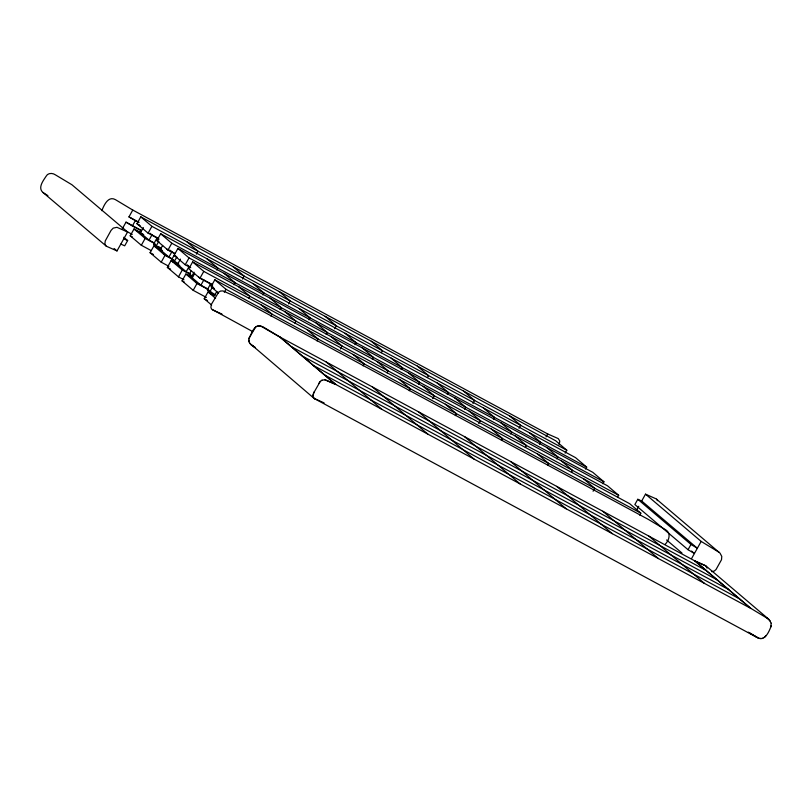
<?xml version="1.0" encoding="UTF-8"?>
<svg xmlns="http://www.w3.org/2000/svg" width="812" height="812" viewBox="0 0 812 812"><rect width="100%" height="100%" fill="white"/><g stroke="black" fill="none" stroke-linecap="round" stroke-linejoin="round"><path stroke-width="1.22" d="M771.238 625.839C769.238 631.198 765.066 641.774 757.434 637.674L314.548 398.682L313.168 396.885L313.178 394.124M312.985 395.566L314.102 391.963M248.878 338.624C251.73 334.27 253.161 325.267 259.982 325.845M313.422 393.373L320.192 381.579M559.103 444.661L559.783 441.078L558.28 438.622L547.664 433.933L132.772 210.054L115.395 199.63C108.128 195.55 103.824 205.517 101.855 210.694M770.618 627.26L771.268 623.251M122.196 228.984L126.012 222.153L141.633 230.578M138.659 222.508L128.956 216.895L132.772 210.054M120.826 244.097L127.585 231.999L71.923 184.75L55.389 174.834C52.597 172.783 47.735 172.804 46.091 176.275C43.28 180.609 37.352 188.019 43.178 192.647L106.392 246.239L116.999 250.928L120.826 244.097L124.703 245.813L127.646 240.555L123.779 237.266M141.288 230.781L132.376 225.969L135.31 220.702M151.205 250.593L141.329 245.265L130.204 235.795L134.031 228.964L140.608 232.516M159.071 239.093L148.088 233.166L136.964 223.706L140.791 216.865L555.672 440.754L566.796 450.213L565.162 453.147M143.328 227.522L140.385 232.78L149.043 240.139L154.574 243.123M141.329 245.265L145.155 238.423L134.031 228.964M148.088 233.166L151.915 226.335L140.791 216.865M149.043 240.139L151.976 234.881L150.058 233.247M161.679 249.162L153.641 244.047L156.574 238.789L158.228 240.19M168.896 266.316L161.212 262.174L150.088 252.705L153.904 245.874L161.588 250.015M174.56 253.628L167.972 250.076L156.848 240.616L160.664 233.775L575.556 457.653L586.68 467.123L585.584 469.072M156.107 246.148L158.462 241.946M169.931 250.147L171.86 251.791L168.916 257.049L160.258 249.69L162.613 245.478M161.212 262.174L165.029 255.333L153.904 245.874M167.972 250.076L171.789 243.235L160.664 233.775M183.959 279.805L178.467 276.851L167.343 267.381L171.159 260.55L177.747 264.103M178.711 263.991L171.789 259.485L177.919 248.452L592.811 472.34L603.935 481.8L602.839 483.749M174.255 261.586L176.61 257.384M180.457 259.109L177.523 264.367L186.171 271.726L190.607 274.111M178.467 276.851L182.284 270.01L171.159 260.55M190.718 267.716L185.227 264.753L189.044 257.911L177.919 248.452M186.171 271.726L189.115 266.468L187.186 264.824M196.372 254.136L198.006 251.202L186.882 241.743M206.37 297.436L193.195 290.331L182.071 280.871L185.887 274.03L192.474 277.582M617.577 497.238L618.663 495.279L607.538 485.82L192.647 261.931L188.831 268.772L199.955 278.232L212.033 284.748M194.068 272.223L191.713 276.435L189.237 274.334L191.003 271.178M194.596 273.634L192.251 277.846L200.899 285.205L203.842 279.947M193.195 290.331L197.011 283.489L185.887 274.03M199.955 278.232L203.771 271.401L192.647 261.931M216.794 270.071L217.89 268.112L206.766 258.652M215.383 294.837L207.334 289.722L210.278 284.464L212.511 285.672M211.648 305.068L204.228 298.755L208.055 291.924L214.632 295.477M639.734 515.123L640.82 513.174L629.696 503.714L214.815 279.825L210.988 286.666L218.519 293.071M209.811 291.823L212.754 286.565L210.278 284.464M216.763 291.528L214.409 295.741L209.283 292.97M224.295 292.218L225.939 289.285L214.815 279.825M234.059 284.748L235.145 282.789L224.021 273.329M242.473 279.013L244.107 276.08L232.983 266.62M248.787 298.227L249.873 296.268L238.748 286.809M262.895 294.939L263.991 292.99L252.857 283.53M270.944 316.122L272.03 314.163L260.906 304.703M280.15 309.616L281.246 307.667L270.122 298.207M288.575 303.891L290.209 300.958L279.084 291.498M294.878 323.105L295.974 321.146L284.85 311.686M308.996 319.816L310.082 317.868L298.958 308.398M317.045 340.999L318.131 339.04L307.007 329.581M326.251 334.493L327.348 332.544L316.213 323.085M334.666 328.769L336.31 325.835L325.186 316.375M340.431 348.957L342.075 346.024L330.951 336.564M355.098 344.694L356.184 342.745L345.059 333.275M363.137 365.867L364.233 363.918L353.108 354.458M372.353 359.371L373.439 357.422L362.314 347.952M381.315 352.662L382.401 350.713L371.277 341.243M387.08 372.85L388.166 370.901L377.042 361.441M401.189 369.572L402.285 367.613L391.161 358.153M409.238 390.745L410.334 388.796L399.21 379.326M418.454 384.249L419.54 382.3L408.416 372.83M427.416 377.539L428.503 375.591L417.378 366.121M432.634 398.702L434.268 395.779L423.143 386.319M447.29 394.449L448.386 392.49L437.252 383.031M455.339 415.622L456.425 413.673L445.301 404.203M464.545 409.126L465.641 407.167L454.517 397.707M472.97 403.391L474.604 400.458L463.479 390.998M478.735 423.58L480.369 420.657L469.245 411.187M493.391 419.327L494.478 417.368L483.353 407.908M501.44 440.5L502.526 438.541L491.402 429.081M510.646 434.004L511.743 432.045L500.608 422.585M519.061 428.269L520.705 425.336L509.571 415.876M525.374 447.483L526.47 445.524L515.336 436.064M539.483 444.194L540.579 442.246L529.454 432.786M546.029 436.866L547.664 433.933M547.532 465.377L548.628 463.419L537.503 453.959M556.748 458.871L557.834 456.923L546.709 447.463M571.475 472.361L572.562 470.402L561.437 460.942M593.085 491.23L594.729 488.296L583.595 478.836M637.806 499.289L690.992 544.446L697.346 548.262L641.693 501.004L637.806 499.289L634.862 504.546L688.048 549.704L694.412 553.52L691.53 551.074M636.567 510.169L638.75 506.262M641.693 501.004L645.51 494.163L656.126 498.852L720.031 553.145L721.777 556.413L721.513 559.712L716.032 569.527L714.195 571.09L711.657 571.678M665.18 544.314C668.976 540.569 671.362 533.24 665.87 529.911L648.483 519.487L233.602 295.609L222.985 290.919L220.519 291.051L218.631 292.188L211.272 304.541L210.907 307.393L211.567 309.098L252.562 331.519M688.048 549.704L690.992 544.446M691.682 558.402L701.172 541.421L645.51 494.163M318.811 383.548L319.664 382.188M765.919 635.674L764.386 637.511M320.202 381.559L321.369 380.574M255.81 326.81L249.193 337.762L248.878 341.152M321.379 380.554L322.009 380.199M322.019 380.178L325.125 379.752L335.742 384.441L750.633 608.32L695.001 561.011L280.11 337.122L262.733 326.698L259.008 325.886L256.47 326.475M762.011 638.496L762.864 638.303M761.118 638.577L759.261 638.354M324.546 379.651L335.732 384.462L280.11 337.122M260.865 326.099L280.069 337.213L335.732 384.462M768.01 618.744L750.664 608.269L695.001 561.011L706.075 566.025L768.822 619.302L771.238 623.301M695.001 561.011L705.618 565.69L707.12 568.146M127.585 231.999L116.969 227.319L113.223 228.111L111.061 230.385L105.255 240.931L104.89 243.793L105.936 245.914M123.769 238.84L127.646 240.555M212.409 309.849L221.96 314.071M250.066 343.577L314.082 398.367L324.1 402.904M749.831 633.116L758.367 638.019M314.538 398.702L315.046 398.936M151.915 226.335L566.796 450.213M128.956 216.895L138.994 222.305M136.964 223.706L139.156 224.883M138.202 224.751L140.253 225.858M171.789 243.235L586.68 467.123M151.976 234.881L157.518 237.865M156.848 240.616L159.04 241.793M189.044 257.911L603.935 481.8M135.259 230.019L143.704 234.566M166.734 249.02L175.179 253.577M145.155 238.423L155.031 243.752M153.641 244.047L155.863 245.254M158.096 246.452L160.329 247.66M176.295 256.47L174.103 255.293L185.227 264.753M203.771 271.401L618.663 495.279M175.341 256.338L177.381 257.445M126.652 231.39L132.234 234.404M160.258 249.69L162.481 250.878M130.204 235.795L132.397 236.982M163.791 254.278L172.235 258.835M165.029 255.333L173.809 260.073M171.789 259.485L174.012 260.693M225.939 289.285L640.82 513.174M172.398 261.596L179.736 265.554M198.717 277.186L212.703 284.728M150.088 252.705L153.377 254.481M182.284 270.01L189.967 274.162M189.237 274.334L192.586 276.131M212.084 287.255L214.287 288.443M212.226 287.712L214.277 288.818M195.783 282.444L208.654 289.387M167.343 267.381L170.632 269.158M197.011 283.489L207.994 289.417M207.334 289.722L210.684 291.528M182.071 280.871L184.263 282.048M204.228 298.755L207.527 300.531M291.244 346.592L706.125 570.471M302.368 356.052L717.25 579.93M313.493 365.512L728.374 589.4M324.617 374.982L739.509 598.86M757.474 637.623L748.349 632.162M701.172 541.421L719.331 552.454M126.012 222.153L132.376 225.969M47.898 195.621L43.178 192.647M255.019 347.465L251.324 345.11M255.415 347.587L250.675 344.329M767.198 618.186L770.101 620.794M114.116 248.492L116.999 250.928M666.601 539.99L681.958 553.023M648.9 536.133L704.532 583.452M602.808 511.255L658.43 558.575M556.707 486.378L612.339 533.697M510.606 461.51L566.238 508.819M464.505 436.633L520.137 483.942M418.413 411.755L474.035 459.064M372.312 386.877L427.944 434.197M326.211 362L381.843 409.319M208.055 291.924L215.576 298.329M656.583 499.177L657.497 500.669M249.182 341.923L250.015 343.659M249.517 342.857L248.797 340.198"/></g></svg>
